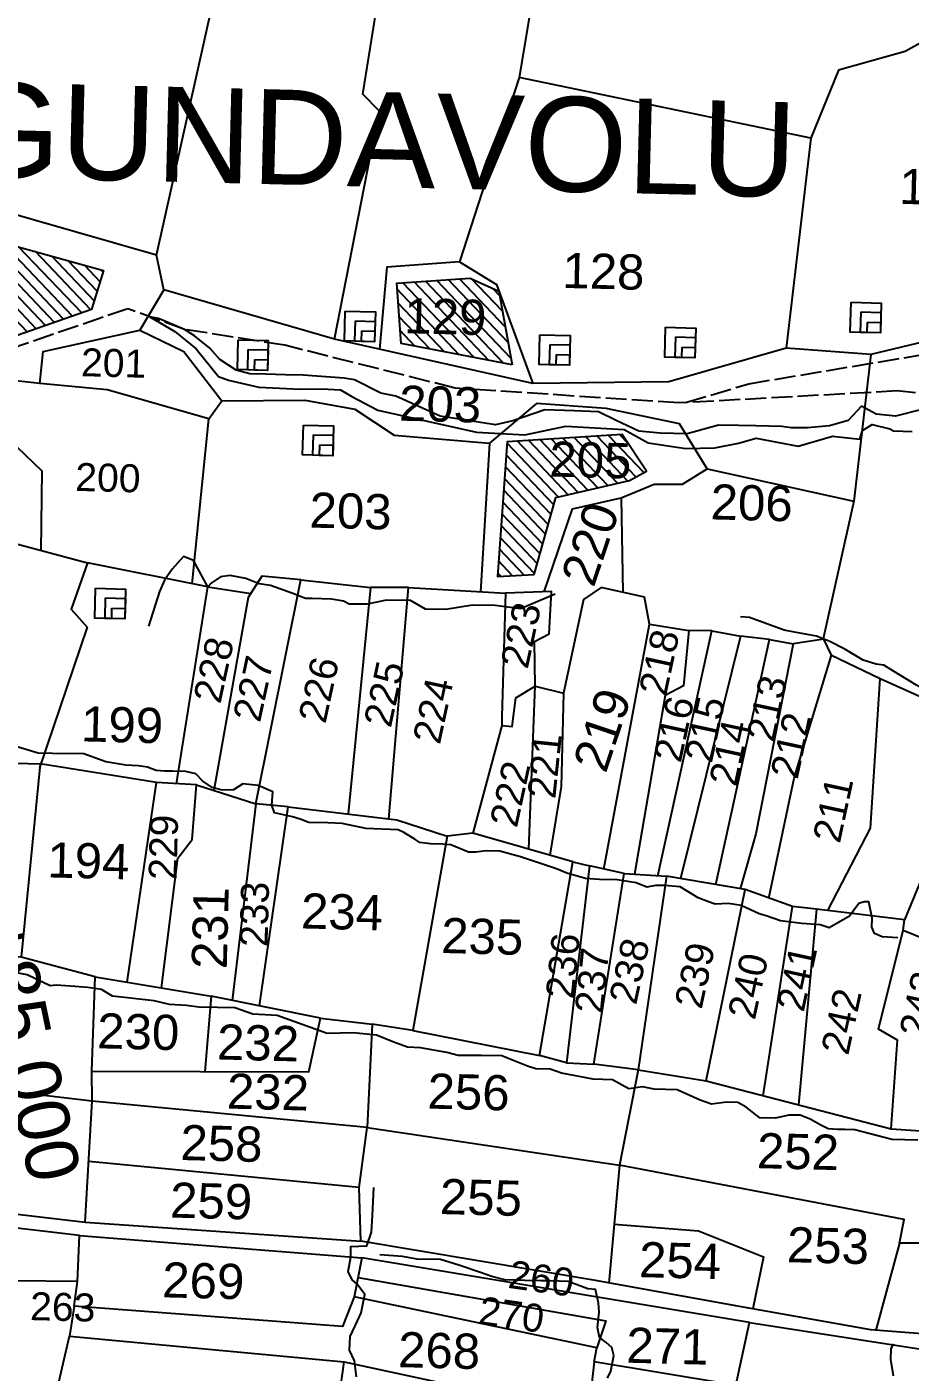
# Model space of a CAD drawing. Header units: inches. Extents: x 331956 to 347868, y 1573639 to 1584878.
# Drawn here: x 341727 to 342232, y 1578914 to 1579683 of the extents above; entities that cross this region are included whole.
import ezdxf

# ---------------------------------------------------------------- set-up
doc = ezdxf.new("R2010")
doc.units = ezdxf.units.IN
doc.header["$MEASUREMENT"] = 0
doc.linetypes.add('ACAD_ISO02W100', pattern=[15, 12, -3])
for name, color, linetype in [('BLOCK', 7, 'Continuous'), ('CARTTRACK', 30, 'ACAD_ISO02W100'), ('NALA', 4, 'Continuous'), ('SQUAREWELL', 5, 'Continuous'), ('SURVEY_BND', 7, 'Continuous'), ('VILLAGE_AREA', 1, 'Continuous')]:
    doc.layers.add(name, color=color, linetype=linetype)
doc.styles.get("Standard").update_dxf_attribs({"font": 'arial.ttf'})

msp = doc.modelspace()

# ---------------------------------------------------------------- hatches: boundary and pattern name
at = {"layer": 'VILLAGE_AREA'}
h = msp.add_hatch(dxfattribs=at)
h.set_pattern_fill('ANSI31', color=256, scale=39.98250926755694, angle=88.56646795467826, style=0)
h.set_pattern_definition([(133.5664679546782, (323139.7061700812, 1574851.301878925), (-3.621292498373627, -3.444471222954035), [])])
h.paths.add_polyline_path([(341637.4554570296, 1579580.454523995), (341590.7624061638, 1579582.071861835), (341577.70546083, 1579563.098190152), (341559.8657568432, 1579568.481936198), (341558.6309177309, 1579537.093541231), (341678.164765318, 1579501.336359105), (341686.5512961068, 1579513.245359707), (341698.216151848, 1579512.504585599), (341706.0189617288, 1579501.088146402), (341764.039967158, 1579521.180831521), (341770.8883392276, 1579543.451816578)])
h.paths.add_polyline_path([(341656.5303674139, 1579498.735818205), (341566.2428955605, 1579518.051468857), (341562.7289263408, 1579485.373567719), (341634.447092974, 1579442.284866996), (341666.8032735605, 1579442.372852002), (341668.049388183, 1579474.209825003), (341651.9947523759, 1579479.100058897)])
h.paths.add_polyline_path([(341558.0191878699, 1579479.078262246), (341524.2035208826, 1579474.538335589), (341526.5503214151, 1579370.795905453), (341533.3651119138, 1579373.767308156), (341566.8551473427, 1579383.252689863), (341563.8124661693, 1579441.230120916), (341581.3713956788, 1579460.539990307)])
h.paths.add_polyline_path([(341554.7856143493, 1579403.684183446), (341554.3587348881, 1579386.626115049), (341546.8642313584, 1579386.813665571), (341543.0556014644, 1579386.908976824), (341537.1582733385, 1579387.05655791), (341537.5851527997, 1579404.114626307)], flags=16)
h.paths.add_polyline_path([(341621.1433210781, 1579431.771930821), (341613.4864417904, 1579449.019744599), (341586.2609623903, 1579456.43377217), (341574.9780039295, 1579418.56412428), (341576.1456744974, 1579393.399453996), (341608.8947888057, 1579391.23336334)])
h.paths.add_polyline_path([(341636.8049733838, 1579429.135773834), (341618.3254661654, 1579390.997359921), (341652.5228914116, 1579392.834649899)])
h.paths.add_polyline_path([(341644.9630906871, 1579381.599302837), (341573.4559936276, 1579373.891090555), (341527.6614117092, 1579355.091938275), (341509.4323712188, 1579323.255972441), (341545.1701799856, 1579294.818343029), (341547.894306956, 1579277.021140165), (341572.6169930425, 1579264.372043095), (341585.7306017622, 1579269.109308786), (341619.6390236221, 1579281.55751172)])
h.paths.add_polyline_path([(341996.7315740379, 1579531.743244861), (341980.4049121493, 1579539.085014013), (341938.3590536201, 1579536.224098602), (341940.8550767692, 1579501.78208644), (342004.3504185522, 1579489.571803576)])
h.paths.add_polyline_path([(342029.2808793407, 1579413.7290969), (342071.328390914, 1579423.533005789), (342081.2153476593, 1579428.852836398), (342067.3001003743, 1579449.774792149), (342001.5407850652, 1579445.556917979), (341995.9010110536, 1579368.630366959), (342017.0336663742, 1579369.775918541)])
h.paths.add_polyline_path([(341584.5029970058, 1579478.732246595), (341628.0290829848, 1579477.643002978), (341628.6383209404, 1579501.988101915), (341585.1122349614, 1579503.077345533)], flags=24)
h.paths.add_polyline_path([(341512.5034257388, 1579407.398251588), (341750.9833810615, 1579401.430272538), (341751.9043775022, 1579438.233215072), (341513.4244221795, 1579444.201194122)], flags=9)
h.paths.add_polyline_path([(341509.7090953661, 1579309.604999056), (341575.7820627473, 1579307.951518013), (341576.4094739942, 1579333.022820186), (341510.3365066129, 1579334.676301228)], flags=25)
h.paths.add_polyline_path([(341937.2675224115, 1579502.282723306), (341992.0376545978, 1579500.912096575), (341992.8060472434, 1579531.617003926), (341938.0359150572, 1579532.987630656)], flags=9)
h.paths.add_polyline_path([(342020.163317816, 1579420.460299389), (342074.9044557554, 1579419.090398242), (342075.6706716514, 1579449.708322852), (342020.9295337119, 1579451.078224)], flags=9)

# ---------------------------------------------------------------- linework, layer by layer
at = {"layer": 'CARTTRACK'}
for points in [[(342103.4972483778, 1579467.990106334), (342139.6654796208, 1579478.790339949), (342298.3751655593, 1579505.39686075), (342400.1113929156, 1579557.649932245), (342468.0692213082, 1579594.380265672), (342562.1209435069, 1579642.99035213), (342659.7044640997, 1579677.986771767), (342712.7651653087, 1579709.723182463), (342786.6534245155, 1579763.191892945), (342857.0693463526, 1579802.200719514), (342956.94191077, 1579900.341324499), (343058.2557714063, 1579987.230992581), (343101.992214132, 1580005.211608767), (343186.4274618863, 1580021.537912405), (343348.0615253666, 1580044.834049946), (343623.3631740217, 1580072.485798538)], [(343768.9442196694, 1578972.019322235), (343572.4815572758, 1578984.121970586), (343286.6182784388, 1579050.491283814), (343012.9799083376, 1579122.830824597), (342812.9940408251, 1579185.866756936), (342727.9362333873, 1579205.309451335), (342528.8538404105, 1579280.758046462), (342453.0778383255, 1579308.709183431), (342428.7867868465, 1579333.003301812), (342402.1110730237, 1579356.764940725), (342372.5469335886, 1579430.932088244), (342339.2614585445, 1579461.97832936), (342224.4431123392, 1579474.64053803), (342099.7317050019, 1579467.783050977), (341971.7672451937, 1579476.310928329), (341874.4781488416, 1579500.720635432), (341817.1545187266, 1579509.82850562), (341784.7123951055, 1579521.658529571), (341687.033953045, 1579488.121802384), (341674.0248942911, 1579491.718364034), (341680.3774898226, 1579430.540109691), (341649.5091448516, 1579356.07930813), (341628.2249373734, 1579293.712958639)]]:
    msp.add_lwpolyline(points, dxfattribs=at)
at = {"layer": 'NALA'}
for points in [[(342238.5521318342, 1579463.98312566), (342223.4193602179, 1579460.189441904), (342212.3081554403, 1579461.301951429), (342204.0704462319, 1579465.958633508), (342196.3475387699, 1579457.807199131), (342185.7680645275, 1579454.723086466), (342173.209759407, 1579453.646543398), (342164.0188215614, 1579453.598397058), (342158.4667793642, 1579454.293637857), (342143.716678938, 1579454.662760244), (342133.9762167785, 1579454.906516051), (342122.2874981787, 1579455.199027125), (342104.3370492182, 1579450.085104661), (342089.0304681032, 1579450.468153019), (342076.805973931, 1579451.608522696), (342063.8718962963, 1579457.773547363), (342053.693051031, 1579462.756956778), (342040.0631963742, 1579463.376195189), (342023.0866811675, 1579463.801033776), (342004.8300827501, 1579457.582107375), (341994.7486892588, 1579455.330978366), (341963.2283825501, 1579460.27691697), (341937.8960012445, 1579471.759043428), (341929.3032823375, 1579473.364828171), (341914.177571797, 1579480.975449916), (341908.3541652347, 1579481.9556962), (341885.004553535, 1579483.65262305), (341874.7074466783, 1579483.910308934), (341863.5753727757, 1579484.188889931), (341854.391391305, 1579484.418719767), (341846.6477178106, 1579486.559621916), (341837.3315010826, 1579492.634045025), (341831.6470612282, 1579499.173947474), (341822.9083599307, 1579506.068433306), (341817.1545187266, 1579509.82850562), (341802.2723470515, 1579516.042217176), (341797.2837419182, 1579517.001508178), (341811.5537802962, 1579508.577848916), (341823.8407787506, 1579498.812999768), (341836.5313768276, 1579482.918551861), (341842.32695789, 1579480.826400874), (341859.4913609623, 1579476.780842692), (341883.4113661008, 1579475.625942222), (341895.6706421478, 1579475.875453424), (341906.2391149782, 1579475.332826327), (341912.8279232282, 1579471.551858899), (341927.668355045, 1579463.670226016), (341984.0154630428, 1579451.119719029), (342011.5465367215, 1579449.596236722), (342035.0629422375, 1579454.570935011), (342068.4313368369, 1579452.623223044), (342082.1655996427, 1579445.047422384), (342103.5252150439, 1579441.731329473), (342120.2442770269, 1579442.147384452), (342133.6792874431, 1579444.870889461), (342143.7745952928, 1579447.678035093), (342167.8896070719, 1579443.180322827), (342187.4409033368, 1579448.810034299), (342202.9910233172, 1579447.030075751), (342204.5076890182, 1579451.998954374), (342210.1642440652, 1579455.473480652), (342220.1273759651, 1579452.998886129), (342222.3259652457, 1579451.831265226), (342232.9015584595, 1579451.5666102)], [(342028.9949519365, 1579358.564537911), (342009.2180674949, 1579350.248684722), (341994.6260335401, 1579352.015728792), (341981.6017940888, 1579352.341661376), (341966.4988984981, 1579349.715589685), (341954.8774233649, 1579350.006417986), (341946.1811910021, 1579355.030478349), (341932.5510159807, 1579355.17130633), (341921.4983218574, 1579352.844414413), (341911.2742744354, 1579352.900003792), (341907.9080515475, 1579354.586389271), (341901.1205112817, 1579355.757588918), (341890.1001271371, 1579356.033374871), (341886.2929988645, 1579356.128648546), (341878.9444347216, 1579358.915969041), (341866.2257939923, 1579363.43988592), (341859.8340818013, 1579364.400911752), (341852.094699782, 1579367.59861318), (341843.1130670656, 1579369.225256532), (341837.6830497996, 1579368.56007038), (341832.3781580077, 1579364.88773015), (341830.519790552, 1579362.731285881), (341823.4265004897, 1579375.725895655), (341821.878740346, 1579377.967578527), (341816.5188433398, 1579380.104392227), (341810.1218708833, 1579372.854618346), (341805.7539590834, 1579366.555343691), (341802.7834766032, 1579360.020894385), (341796.4768082325, 1579340.352233049)], [(342311.1696722522, 1579258.793586677), (342302.7143100562, 1579266.111101912), (342292.6148739833, 1579278.799183508), (342286.8954530855, 1579283.764183866), (342275.323325537, 1579288.36809678), (342267.5598007288, 1579292.876634809), (342257.314385328, 1579299.73139439), (342253.30250779, 1579301.862063733), (342239.3881277387, 1579304.240543957), (342235.3825969881, 1579306.624830408), (342222.3695047435, 1579314.563955057), (342216.8658866015, 1579318.000835004), (342212.3081565529, 1579318.622444419), (342204.9954448438, 1579320.835717389), (342194.3951682068, 1579327.058807899), (342185.8699897407, 1579331.586470681), (342178.322433305, 1579334.566948467), (342165.6774786976, 1579336.913661222), (342159.8628527715, 1579338.074276424), (342139.9686559378, 1579345.170497495), (342134.8966449157, 1579345.551200894)], [(342224.8632581786, 1579162.287050806), (342215.9006080204, 1579162.763895813), (342211.5236376427, 1579164.640986301), (342209.9729926091, 1579168.341277723), (342210.102456779, 1579173.514655374), (342208.188595103, 1579182.905633206), (342205.5325994208, 1579182.845790542), (342202.4724857298, 1579181.786102193), (342199.2038218195, 1579177.448880956), (342197.2364059724, 1579174.594162664), (342185.5672196116, 1579167.94201097), (342180.3027583333, 1579169.715066138), (342169.8273353326, 1579170.356013248), (342157.7351197628, 1579172.047443796), (342149.4609025642, 1579174.779660883), (342145.5760118265, 1579175.951473099), (342135.3299297038, 1579180.746651199), (342127.9753655148, 1579181.923615765), (342120.2980450534, 1579181.548379077), (342116.6367256279, 1579182.77472831), (342110.7330863237, 1579185.19185189), (342100.3806103785, 1579191.408098048), (342091.4508243155, 1579192.057120444), (342086.3421249418, 1579192.184966034), (342081.3467500804, 1579191.175251236), (342075.1629243018, 1579193.741259215), (342064.4096536202, 1579195.286893466), (342054.3339581781, 1579195.539038512), (342046.2555383981, 1579196.16669109), (342035.6796085216, 1579199.126292917), (342029.7796813791, 1579201.685196311), (342016.5393778357, 1579205.988007126), (342009.2167373763, 1579208.440641318), (341997.2615824491, 1579211.759534962), (341989.456420062, 1579211.954859745), (341983.6132254625, 1579211.108234411), (341979.3558939801, 1579211.214774455), (341969.2341072382, 1579215.297671439), (341964.6999718181, 1579215.694819632), (341957.7463413309, 1579215.868834764), (341951.5199473627, 1579216.733821363), (341948.7278957785, 1579218.647587718), (341942.4305814792, 1579222.35116019), (341939.201957085, 1579223.850297993), (341920.7641088436, 1579224.737260369), (341907.2010506364, 1579227.487934202), (341898.9772169976, 1579227.977417374), (341888.1883088161, 1579228.105537913), (341883.2675914908, 1579230.072574289), (341878.7582867104, 1579231.461952818), (341868.586838689, 1579233.56038913), (341866.9939059168, 1579237.997277423), (341867.5456437715, 1579245.741965174), (341859.1124050242, 1579249.21530821), (341850.4736106872, 1579250.140665312), (341845.1341970671, 1579246.728302842), (341838.7411067537, 1579246.604673618), (341832.9582146769, 1579248.167732164), (341827.5087201156, 1579251.708215172), (341823.4962922762, 1579255.921970405), (341817.848172815, 1579257.197975147), (341810.1848777417, 1579257.38974969), (341805.7856789455, 1579257.499839975), (341800.825941584, 1579257.907638889), (341795.9015137052, 1579259.732959724), (341790.8103862645, 1579260.569536192), (341783.5765676945, 1579260.892371451), (341772.1242752785, 1579262.881052593), (341759.6005670109, 1579267.449611665), (341741.7380847161, 1579267.490297174), (341733.5071563791, 1579267.696276783), (341721.3879299666, 1579271.403670339)], [(342236.2222181018, 1579046.665487661), (342221.3486193088, 1579047.037700604), (342200.1937034059, 1579052.59869748), (342194.472924477, 1579052.741860408), (342190.3541801394, 1579052.844932299), (342184.8680765216, 1579053.210916639), (342180.7949258429, 1579055.142465287), (342174.7023623681, 1579058.725602082), (342169.0332246225, 1579060.925784608), (342162.3915590058, 1579060.863298617), (342154.79452404, 1579059.223797253), (342145.8703319625, 1579059.44712584), (342138.0101863079, 1579065.590196793), (342133.2678203744, 1579068.224639452), (342126.8606660602, 1579068.384978977), (342118.3597389202, 1579067.225485942), (342111.7752715941, 1579069.448638971), (342098.6463751019, 1579075.494866636), (342085.6032746783, 1579075.821271218), (342078.7671359191, 1579077.135881318), (342070.952748173, 1579075.959207581), (342061.6968081013, 1579081.222367368), (342050.7131618507, 1579081.497233953), (342032.5314279221, 1579085.024491276), (342026.1757523912, 1579087.241918774), (342017.9380997075, 1579087.44806666), (342013.1669706203, 1579088.939693913), (342004.5516482664, 1579092.357204451), (341998.4306480464, 1579094.79745336), (341986.760462402, 1579095.089500645), (341980.805336179, 1579095.009833953), (341973.4771295601, 1579094.964464391), (341967.1100150143, 1579096.724789794), (341952.0648227168, 1579099.388367289), (341944.5192649259, 1579099.805889626), (341936.121293744, 1579102.760508265), (341926.8310366279, 1579106.652361766), (341913.5820240471, 1579107.898760342), (341898.691101115, 1579107.585259974), (341870.0124330913, 1579117.910802447), (341856.0654404935, 1579118.717215357), (341845.8484115654, 1579122.174808724), (341836.0088882989, 1579122.421043543), (341825.2540338434, 1579122.690184595), (341818.177662666, 1579123.553353859), (341808.5783718178, 1579124.251029514), (341799.6999374077, 1579126.302830753), (341775.9534613119, 1579128.95546436), (341769.6379895579, 1579132.772873631), (341761.8807984939, 1579133.881774643), (341754.3409618188, 1579134.5279123), (341743.8263381732, 1579135.248429916), (341740.3825302062, 1579134.877223115), (341727.2593532214, 1579141.152001827), (341715.8638826564, 1579143.266856401)], [(341915.327280899, 1578911.369934706), (341914.3219628432, 1578920.670069547), (341911.3782490391, 1578926.720911962), (341911.7802863194, 1578934.543047761), (341915.9252550919, 1578943.508175684), (341918.1007375921, 1578947.988194267), (341920.2217554247, 1578958.528492388), (341915.8292858502, 1578964.409533741), (341913.0041012589, 1578966.95355274), (341910.6427802607, 1578971.547040863), (341912.0864126186, 1578979.755351861), (341912.1819460537, 1578985.959924367), (341921.2914806683, 1578986.388263558), (341923.9619188937, 1578994.153632451), (341924.611516845, 1579003.61847349), (341925.2197410797, 1579019.679823139)], [(342058.8046313199, 1578910.683163167), (342060.7556778804, 1578914.739642974), (342062.4190891054, 1578923.729699613), (342061.2998313338, 1578928.273518784), (342058.0806580964, 1578931.02252059), (342054.2504391385, 1578933.992098401), (342053.1568499885, 1578939.561633592), (342053.9937728234, 1578948.367088628), (342053.7164039715, 1578953.710913306), (342052.0579706897, 1578961.347236212), (342047.6939506395, 1578961.741670748), (342036.2907229529, 1578965.927057747), (342026.0272876134, 1578966.389185536), (342020.6825302886, 1578966.317653957), (342011.6461564276, 1578966.543789901), (342000.1453915176, 1578966.831597419), (341992.7982575588, 1578968.862892228), (341986.2776103817, 1578971.078724368), (341973.8475257565, 1578975.289808539), (341963.4454879953, 1578978.423846616), (341950.0963477941, 1578978.757909866), (341941.7067907504, 1578980.199437777), (341928.7838922593, 1578981.138623599)], [(342222.3635273103, 1578912.026077935), (342220.7749662856, 1578921.3462107), (342220.9296985828, 1578927.529300657), (342222.277022636, 1578930.407061319)]]:
    msp.add_lwpolyline(points, dxfattribs=at)
at = {"layer": 'SQUAREWELL'}
for points in [[(341908.9872221968, 1579520.254152774), (341926.1876837465, 1579519.823709914), (341925.7608042852, 1579502.765641516), (341908.5603427356, 1579503.196084377)], [(342198.0277788146, 1579525.327526961), (342215.2282403642, 1579524.897084101), (342214.801360903, 1579507.839015703), (342197.6008993534, 1579508.269458564)], [(342203.7899793129, 1579519.780256917), (342215.0931127367, 1579519.497395142), (342214.801360903, 1579507.839015703), (342203.4982274793, 1579508.121877478)], [(341914.7494226951, 1579514.70688273), (341926.0525561189, 1579514.424020955), (341925.7608042852, 1579502.765641516), (341914.4576708615, 1579503.048503291)], [(342092.0798795024, 1579511.040737806), (342109.280341052, 1579510.610294945), (342108.8534615908, 1579493.552226548), (342091.6530000412, 1579493.982669409)], [(342207.4573397695, 1579514.039830487), (342214.9518432993, 1579513.852279965), (342214.801360903, 1579507.839015703), (342207.3068573733, 1579508.026566225)], [(341847.8041457436, 1579503.897926118), (341865.0046072933, 1579503.467483258), (341864.5777278321, 1579486.40941486), (341847.3772662824, 1579486.839857721)], [(341918.4167831517, 1579508.966456299), (341925.9112866815, 1579508.778905777), (341925.7608042852, 1579502.765641516), (341918.2663007555, 1579502.953192038)], [(342020.2686542075, 1579506.792524273), (342037.4691157572, 1579506.362081412), (342037.042236296, 1579489.304013015), (342019.8417747464, 1579489.734455876)], [(342097.8420800007, 1579505.493467762), (342109.1452134245, 1579505.210605987), (342108.8534615908, 1579493.552226548), (342097.5503281671, 1579493.835088323)], [(341853.566346242, 1579498.350656074), (341864.8694796657, 1579498.067794299), (341864.5777278321, 1579486.40941486), (341853.2745944083, 1579486.692276635)], [(342026.0308547059, 1579501.24525423), (342037.3339881296, 1579500.962392455), (342037.042236296, 1579489.304013015), (342025.7391028723, 1579489.58687479)], [(342029.6982151625, 1579495.504827798), (342037.1927186922, 1579495.317277277), (342037.042236296, 1579489.304013015), (342029.5477327663, 1579489.491563537)], [(342101.5094404573, 1579499.753041331), (342109.0039439871, 1579499.565490809), (342108.8534615908, 1579493.552226548), (342101.3589580611, 1579493.73977707)], [(341857.2337066986, 1579492.610229643), (341864.7282102283, 1579492.422679122), (341864.5777278321, 1579486.40941486), (341857.0832243023, 1579486.596965382)], [(341885.0550482047, 1579455.175605635), (341902.2555097543, 1579454.745162774), (341901.8286302931, 1579437.687094377), (341884.6281687435, 1579438.117537238)], [(341890.817248703, 1579449.628335591), (341902.1203821268, 1579449.345473816), (341901.8286302931, 1579437.687094377), (341890.5254968694, 1579437.969956152)], [(341894.4846091596, 1579443.88790916), (341901.9791126894, 1579443.700358639), (341901.8286302931, 1579437.687094377), (341894.3341267634, 1579437.874644899)], [(341766.2345484908, 1579361.933341018), (341783.4350100404, 1579361.502898158), (341783.0081305793, 1579344.44482976), (341765.8076690296, 1579344.875272621)], [(341771.9967489891, 1579356.386070975), (341783.2998824129, 1579356.103209199), (341783.0081305793, 1579344.44482976), (341771.7049971555, 1579344.727691535)], [(341775.6641094458, 1579350.645644543), (341783.1586129755, 1579350.458094022), (341783.0081305793, 1579344.44482976), (341775.5136270495, 1579344.632380282)]]:
    msp.add_lwpolyline(points, close=True, dxfattribs=at)
at = {"layer": 'SURVEY_BND'}
for points in [[(341801.1655840455, 1579552.186733878), (341851.9540848844, 1579780.081212359), (341937.8009451236, 1579761.710842996)], [(341902.8313858406, 1579504.293545854), (341928.4035744831, 1579634.72382483), (341918.9909795069, 1579644.255183717), (341937.8009451236, 1579761.710842996), (342023.1513588568, 1579742.704786811), (342008.3145664479, 1579653.802829806)], [(342293.7621789371, 1579515.754277885), (342314.7521822296, 1579522.401609897), (342337.1523427958, 1579686.61211103), (342251.7760974335, 1579704.585937425), (342246.4501866279, 1579678.196665572), (342228.9771227105, 1579668.649538195), (342190.7929549963, 1579657.899286426), (342174.9993209554, 1579619.045577981), (342160.9284679971, 1579499.186478179)], [(342174.9993209554, 1579619.045577981), (342008.3145664479, 1579653.802829806), (341974.2844118266, 1579548.447475764), (341995.3313858274, 1579535.526376008), (342016.2534981816, 1579478.997479157)], [(341805.3757376433, 1579532.417998624), (341801.1655840455, 1579552.186733878), (341660.0727982954, 1579592.51674987), (341621.588660385, 1579586.909359925), (341621.588660385, 1579586.909359925), (341587.476989552, 1579590.82960361), (341572.1909308034, 1579575.879155778), (341549.3086070974, 1579577.977268212), (341543.2556342238, 1579571.214618451), (341496.2668543154, 1579584.083739385)], [(341974.2844118266, 1579548.447475764), (341932.7139688393, 1579545.28889164), (341928.455631241, 1579498.578675911)], [(342209.2803811179, 1579495.49181826), (342160.9284679971, 1579499.186478179), (342093.971977894, 1579479.814459095), (342016.2534981816, 1579478.997479157), (341902.8313858406, 1579504.293545854), (341805.3757376433, 1579532.417998624), (341791.5246655145, 1579509.288502045), (341816.7718674772, 1579497.270748093), (341838.4653665627, 1579468.92510051)], [(342388.6834127053, 1579180.832912554), (342315.0152351728, 1579424.546176529), (342293.7621789371, 1579515.754277885), (342209.2803811179, 1579495.49181826), (342199.5431559317, 1579411.784873208)], [(341830.9637733559, 1579458.809520118), (341772.8105825788, 1579475.361150961), (341734.4369364248, 1579478.926131882), (341736.4130916751, 1579497.109362403), (341791.5246655145, 1579509.288502045)], [(341734.4369364248, 1579478.926131882), (341719.0505542692, 1579480.613506259), (341716.4772702032, 1579447.251315635), (341735.5772646109, 1579428.974775541), (341735.0576624621, 1579383.507419747)], [(341821.4947247033, 1579364.523469212), (341830.9637733559, 1579458.809520118), (341838.4653665627, 1579468.92510051), (341885.8711563293, 1579469.409573239), (341914.4567651065, 1579464.23871991), (341936.9477893912, 1579449.474037125), (341991.4721842992, 1579444.767928011), (341986.3074527591, 1579359.988897096)], [(342022.6388499327, 1579359.995109797), (342038.8563942597, 1579407.228732806), (342066.6389167816, 1579413.567002187), (342085.5148617381, 1579421.448661373), (342101.6812986838, 1579421.322566015), (342115.8417658179, 1579430.157623747), (342100.0373807534, 1579455.893713603), (342058.0807302293, 1579464.65679658), (342018.2606841978, 1579467.576982858), (341991.4721842992, 1579444.767928011)], [(342115.8417658179, 1579430.157623747), (342199.5431559317, 1579411.784873208), (342182.0962115229, 1579333.076709574)], [(342066.6389167816, 1579413.567002187), (342067.6185792498, 1579359.611839717)], [(341655.1340834825, 1579325.813533493), (341685.9404542414, 1579396.621506074), (341761.6505582045, 1579376.407229343)], [(341830.519790552, 1579362.731285881), (341761.6505582045, 1579376.407229343), (341752.3729723306, 1579349.940544683), (341761.3967753322, 1579339.785396843), (341734.3117179018, 1579259.308091616)], [(341883.637498164, 1579366.685521491), (341861.3696673593, 1579368.84049936), (341853.5545864122, 1579356.679582383), (341833.8875946755, 1579246.414232728)], [(341857.8857047592, 1579238.74577266), (341883.637498164, 1579366.685521491), (341923.3168257018, 1579362.455498967)], [(341812.4577148673, 1579250.249349832), (341830.519790552, 1579362.731285881), (341855.0115335081, 1579358.946713433)], [(341945.1061933133, 1579362.429018405), (341923.3168257018, 1579362.455498967), (341910.59193787, 1579233.009323586)], [(341933.8606085106, 1579230.232597352), (341945.1061933133, 1579362.429018405), (342000.4741279614, 1579359.149883762)], [(342017.4737705847, 1579306.093162515), (342017.1375358113, 1579331.556235054), (342025.5906551069, 1579335.833589948), (342026.868791153, 1579360.156413713), (342000.4741279614, 1579359.149883762), (341998.4511933467, 1579288.765333266), (341998.4415618895, 1579283.633283872), (342004.4496600547, 1579282.951911275), (342006.4552470318, 1579299.363403365), (342017.4737705847, 1579306.093162515)], [(342082.8928508725, 1579341.434278931), (342080.0697192569, 1579356.89547483), (342055.1674392427, 1579362.328204605), (342045.0461230574, 1579355.52748581), (342033.7540932496, 1579301.943155862), (342032.4229510386, 1579248.750821848), (342025.971382774, 1579209.422970571)], [(342056.7342857653, 1579201.520166694), (342082.8928508725, 1579341.434278931), (342105.3007458993, 1579337.891834712)], [(342118.4907714435, 1579337.561753318), (342105.3007458993, 1579337.891834712), (342102.211216611, 1579306.157522947), (342091.7452405104, 1579300.687610027), (342074.2353840069, 1579198.58803007)], [(342087.7009988897, 1579197.744610718), (342118.4907714435, 1579337.561753318), (342134.8887743135, 1579334.638946094)], [(342151.4419958103, 1579332.655963816), (342134.8887743135, 1579334.638946094), (342100.641233444, 1579196.071953978)], [(342120.7270744324, 1579192.649888062), (342151.4419958103, 1579332.655963816), (342164.8998872026, 1579330.101932622)], [(342186.7811586974, 1579323.811693819), (342182.4175118368, 1579332.949830305), (342164.8998872026, 1579330.101932622), (342143.6495741563, 1579221.721732739), (342134.6635676858, 1579190.275499129)], [(342151.048021598, 1579184.932304715), (342165.4687196134, 1579253.438283268), (342186.7811586974, 1579323.811693819), (342214.6896231616, 1579310.355951157)], [(342013.9367057078, 1579212.864627153), (342017.4737705847, 1579306.093162515), (342033.7540932496, 1579301.943155862)], [(342184.7852668138, 1579177.796496627), (342209.1032772767, 1579224.82003895), (342214.6896231616, 1579310.355951157), (342274.063451748, 1579283.787566276), (342315.2124474234, 1579239.864537046), (342289.2029564497, 1579203.971178692), (342246.3409208453, 1579215.304852138), (342228.5899471678, 1579172.514903516)], [(341998.4415618895, 1579283.633283872), (341981.8470389626, 1579222.041575747)], [(341659.2283089677, 1579263.74142944), (341734.5472262144, 1579261.700837999), (341723.6713241958, 1579151.202508059)], [(341784.3244300539, 1579136.858234024), (341801.0120876259, 1579250.894055613), (341734.5472262144, 1579261.700837999)], [(341803.8696529059, 1579133.609321729), (341813.3272442367, 1579207.754024542), (341821.5679842258, 1579218.461007147), (341823.9033421086, 1579249.60464405), (341801.0120876259, 1579250.894055613)], [(341823.9033421086, 1579249.60464405), (341857.8857047592, 1579238.74577266), (341844.3053255997, 1579126.477591982)], [(341859.9398903978, 1579123.340957265), (341876.2765205519, 1579237.104294071), (341857.8857047592, 1579238.74577266)], [(341876.2765205519, 1579237.104294071), (341938.4214295215, 1579229.68833973), (341967.1250268857, 1579220.358960771), (341947.6694417871, 1579109.295634986), (341924.2663563396, 1579112.85906042)], [(341947.6694417871, 1579109.295634986), (342019.9223185647, 1579094.988262205), (342038.9899448611, 1579205.699944216), (341981.8470389626, 1579222.041575747), (341967.1250268857, 1579220.358960771)], [(342038.9899448611, 1579205.699944216), (342048.6479997789, 1579203.307977011), (342035.3793581025, 1579090.805920295), (342019.9223185647, 1579094.988262205)], [(342035.3793581025, 1579090.805920295), (342051.1094928476, 1579090.046449943), (342068.3207674869, 1579198.958492323), (342048.6479997789, 1579203.307977011)], [(342068.3207674869, 1579198.958492323), (342092.6389265506, 1579197.435323413), (342076.3203324963, 1579086.862206607), (342051.1094928476, 1579090.046449943)], [(342076.3203324963, 1579086.862206607), (342115.1884767554, 1579080.527644797), (342137.5122736078, 1579189.79015926), (342092.6389265506, 1579197.435323413)], [(342147.7848144041, 1579072.068864758), (342164.5837695883, 1579180.07445017), (342137.5122736078, 1579189.79015926)], [(342178.2440388292, 1579178.585181863), (342164.5837695883, 1579180.07445017)], [(342227.7572578249, 1579166.607136703), (342228.5899471678, 1579172.514903516), (342178.2440388292, 1579178.585181863), (342168.0836241876, 1579066.801304676)], [(342220.9787716198, 1579053.074964554), (342224.524786307, 1579103.786854916), (342213.6905566091, 1579110.126037464), (342227.7572578249, 1579166.607136703), (342259.3417935662, 1579153.811950957)], [(341766.0002736917, 1579139.904174065), (341723.6713241958, 1579151.202508059), (341633.2451566053, 1579160.246625109), (341599.3929137056, 1579163.715626774)], [(341764.1263676895, 1579086.169378755), (341766.0002736917, 1579139.904174065), (341832.3769255612, 1579128.870689209), (341828.8007342094, 1579085.892233073)], [(341894.8964736307, 1579116.327904203), (341832.3769255612, 1579128.870689209)], [(341764.4210272399, 1579068.993136198), (341764.1263676895, 1579086.169378755), (341888.1211398584, 1579085.638030439), (341894.8964736307, 1579116.327904203), (341924.2663563396, 1579112.85906042), (341921.5153347132, 1579053.90879108)], [(341587.1523580833, 1579020.178491042), (341760.342555271, 1578999.880468672), (341764.4210272399, 1579068.993136198), (341590.5598559101, 1579089.260395722)], [(342076.3203324963, 1579086.862206607), (342065.7738498285, 1579032.415256693)], [(342115.1884767554, 1579080.527644797), (342220.9787716198, 1579053.074964554), (342269.035606778, 1579049.816228969)], [(341921.5153347132, 1579053.90879108), (341764.4210272399, 1579068.993136198)], [(341916.9892777398, 1579019.699445857), (341921.5153347132, 1579053.90879108), (342065.7738498285, 1579032.415256693)], [(342310.8175316539, 1579033.46603244), (342269.035606778, 1579049.816228969), (342253.728094815, 1578987.860377319), (342225.6658224677, 1578987.783481312), (342212.1415158714, 1578938.191229815)], [(341760.342555271, 1578999.880468672), (341917.9594502898, 1578988.995459968), (341916.9892777398, 1579019.699445857), (341762.3817912554, 1579034.436802435)], [(342225.6658224677, 1578987.783481312), (342228.3414645722, 1579001.334799287), (342065.7738498285, 1579032.415256693), (342059.5555526265, 1578965.055436665)], [(341755.9526759475, 1578965.903243473), (341757.0169736376, 1578992.142807613), (341591.1694680081, 1579011.567151573)], [(342062.6647012274, 1578998.735346679), (342110.7988532413, 1578994.851243302), (342148.0078427574, 1578980.011138484), (342141.9326699429, 1578950.253812356)], [(341757.0169736376, 1578992.142807613), (341918.5358945662, 1578979.462699514), (341914.1465188299, 1578957.075971112)], [(342337.0906266615, 1578918.705920234), (342335.6545094737, 1578926.847753295), (342297.2399472428, 1578931.417042198), (342209.4317766749, 1578938.406936279), (342137.505965466, 1578951.030750332), (342052.0771162465, 1578966.400942361), (341917.9594502898, 1578988.995459968), (341917.9594502898, 1578988.995459968)], [(342132.2049953857, 1578906.586231416), (342140.0984925816, 1578942.512933641), (341918.5358945662, 1578979.462699514)], [(341754.0947511144, 1578951.759782617), (341755.9526759475, 1578965.903243473), (341611.7715108102, 1578967.403265682)], [(341916.341206698, 1578968.269335313), (342057.9591373777, 1578943.406593984), (342052.7907272956, 1578928.072148343)], [(342051.1519627823, 1578919.975349386), (342052.7907272956, 1578928.072148343), (341914.1465188299, 1578957.075971112), (341907.335974742, 1578940.305412183), (341754.0947511144, 1578951.759782617), (341751.4541190984, 1578934.639349962), (341908.2954073574, 1578920.065886449)], [(342140.0984925816, 1578942.512933641), (342297.0548564525, 1578918.157020577)], [(341639.7388011549, 1578902.58774045), (341744.1951584136, 1578903.508990492), (341751.4541190984, 1578934.639349962)], [(341906.1951725225, 1578904.896120708), (341908.2954073574, 1578920.065886449), (342047.8870860076, 1578889.934418782)], [(342227.5529067357, 1578870.690692955), (342212.7338397287, 1578870.756718406), (342214.5270114803, 1578893.299828724), (342128.1077925094, 1578907.24750151), (342051.1519627823, 1578919.975349386), (342047.3199596488, 1578884.716150295), (342043.1069859917, 1578828.319830673)]]:
    msp.add_lwpolyline(points, dxfattribs=at)
at = {"layer": 'VILLAGE_AREA'}
for points in [[(341678.164765318, 1579501.336359105), (341558.6309177309, 1579537.093541231), (341559.8657568432, 1579568.481936198), (341577.70546083, 1579563.098190152), (341590.7624061638, 1579582.071861835), (341637.4554570296, 1579580.454523995), (341770.8883392276, 1579543.451816578), (341764.039967158, 1579521.180831521), (341706.0189617288, 1579501.088146402), (341698.216151848, 1579512.504585599), (341686.5512961068, 1579513.245359707), (341678.164765318, 1579501.336359105)], [(342004.3504185522, 1579489.571803576), (341940.8550767692, 1579501.78208644), (341938.3590536201, 1579536.224098602), (341980.4049121493, 1579539.085014013), (341996.7315740379, 1579531.743244861), (342004.3504185522, 1579489.571803576)], [(342017.0336663742, 1579369.775918541), (342029.2808793407, 1579413.7290969), (342071.328390914, 1579423.533005789), (342081.2153476593, 1579428.852836398), (342067.3001003743, 1579449.774792149), (342001.5407850652, 1579445.556917979), (341995.9010110536, 1579368.630366959), (342017.0336663742, 1579369.775918541)]]:
    msp.add_lwpolyline(points, dxfattribs=at)

# ---------------------------------------------------------------- texts
at = {"layer": 'BLOCK', "color": 1}
msp.add_text('F.R.L +85.000', height=29.99999999999999, rotation=281.808677154726, dxfattribs=at).set_placement((341674.3335430733, 1579281.898720315))
at = {"layer": 'SURVEY_BND', "color": 1}
msp.add_text('GUNDAVOLU', height=54.21012510045492, rotation=358.5664679524028, dxfattribs=at).set_placement((341686.8043561688, 1579597.257895653))
at = {"layer": 'SURVEY_BND'}
for s, height, rotation, p in [('104', 20.11380537211512, 358.5664679546261, (342225.3730203703, 1579581.562744725)), ('128', 20.11380537211512, 358.5664679546261, (342032.8585055901, 1579533.544748998)), ('129', 20.11380537211512, 358.5664679546261, (341942.5232305762, 1579507.678061878)), ('201', 15.99300370702278, 358.5664679546261, (341757.8001877673, 1579483.106058717)), ('203', 20.11380537211512, 358.5664679546261, (341939.5450183177, 1579457.707031166)), ('205', 20.11380537211512, 358.5664679546261, (342025.4027148992, 1579425.783515137)), ('200', 15.99300370702278, 358.5664679546261, (341754.5184493101, 1579417.582605144)), ('206', 20.11380537211512, 358.5664679546261, (342117.5822159536, 1579401.305501005)), ('203', 20.11380537211512, 358.5664679546261, (341888.3510255404, 1579396.627828097)), ('220', 20.11380537211512, 71.44532811085776, (342050.9629919321, 1579361.839922907)), ('223', 15.99300370702277, 77.8156364683717, (342013.184345499, 1579315.283609513)), ('218', 15.99300370702277, 77.8156364683717, (342092.2381362746, 1579299.706857997)), ('228', 15.99300370702277, 77.8156364683717, (341837.6251170149, 1579295.42925004)), ('227', 15.99300370702277, 77.8156364683717, (341860.2670984813, 1579284.724287109)), ('226', 15.99300370702277, 77.8156364683717, (341897.6606924192, 1579284.078184955)), ('225', 15.99300370702277, 77.8156364683717, (341935.0108196641, 1579281.695157298)), ('213', 15.99300370702277, 77.8156364683717, (342153.8207938451, 1579273.487766543)), ('224', 15.99300370702277, 77.8156364683717, (341963.006673674, 1579272.143791812)), ('219', 20.11380537211512, 71.44532811085776, (342057.815433915, 1579255.639968778)), ('216', 15.99300370702277, 77.8156364683717, (342100.6738189341, 1579261.651617546)), ('215', 15.99300370702277, 77.8156364683717, (342118.4121287399, 1579261.497546534)), ('199', 20.11380537211512, 358.5664679546261, (341757.777584235, 1579274.509897668)), ('212', 15.99300370702277, 77.8156364683717, (342167.4438915064, 1579252.251166672)), ('214', 15.99300370702277, 77.8156364683717, (342132.3698779069, 1579248.084029646)), ('221', 15.99300370702277, 84.14847650072409, (342028.988530154, 1579241.23204371)), ('222', 15.99300370702277, 77.8156364683717, (342007.0525938219, 1579224.565739706)), ('211', 15.99300370702277, 77.8156364683717, (342191.6073378511, 1579215.659793163)), ('229', 15.99300370702278, 88.56646795462612, (341812.5447780564, 1579195.122864145)), ('194', 20.11380537211512, 358.5664679546261, (341738.5327986349, 1579196.798256364)), ('231', 20.11380537211512, 88.56646795462612, (341841.2323320904, 1579144.204335677)), ('233', 15.99300370702278, 88.56646795462612, (341864.5435954014, 1579156.850996243)), ('234', 20.11380537211512, 358.5664679546261, (341883.485483787, 1579167.651281494)), ('235', 20.11380537211512, 358.5664679546261, (341963.6108360587, 1579153.612507697)), ('236', 15.99300370702277, 84.14847650072409, (342039.371584149, 1579126.930287894)), ('238', 15.99300370702277, 77.8156364683717, (342075.1893404794, 1579123.390203891)), ('239', 15.99300370702277, 77.8156364683717, (342112.6100505565, 1579120.925612524)), ('237', 15.99300370702277, 84.14847650072409, (342056.024680283, 1579118.512412102)), ('240', 15.99300370702277, 77.8156364683717, (342143.0549907964, 1579114.815213171)), ('241', 15.99300370702277, 77.8156364683717, (342170.9356631179, 1579119.278923437)), ('243', 15.99300370702277, 77.8156364683717, (342241.0114262588, 1579104.508724005)), ('242', 15.99300370702277, 77.8156364683717, (342196.3915323071, 1579094.622828936)), ('230', 20.11380537211512, 358.5664679546261, (341767.0203042501, 1579099.166881128)), ('232', 20.11380537211512, 358.5664679546261, (341835.5018228288, 1579092.797648195)), ('232', 20.11380537211512, 358.5664679546261, (341841.1549043661, 1579064.723332639)), ('256', 20.11380537211512, 358.5664679546261, (341955.8079803288, 1579064.723341927)), ('258', 20.11380537211512, 358.5664679546261, (341814.5733103512, 1579035.339578484)), ('252', 20.11380537211512, 358.5664679546261, (342144.0761211193, 1579030.711330411)), ('259', 20.11380537211512, 358.5664679546261, (341808.6663687078, 1579002.475864625)), ('255', 20.11380537211512, 358.5664679546261, (341962.8491263457, 1579004.485268834)), ('253', 20.11380537211512, 358.5664679546261, (342161.1929469805, 1578976.982983273)), ('254', 20.11380537211512, 358.5664679546261, (342076.6772258632, 1578968.446061804)), ('269', 20.11380537211512, 358.5664679546261, (341804.1761016292, 1578956.893659922)), ('260', 15.99300370702277, 351.9059441007601, (342001.4544909802, 1578962.388213533)), ('263', 15.99300370702278, 358.5664679546261, (341728.7009296728, 1578943.895182739)), ('270', 15.99300370702277, 351.9059441007601, (341984.4315172686, 1578941.74121982)), ('268', 20.11380537211512, 358.5664679546261, (341938.9696296533, 1578917.029405027)), ('271', 20.11380537211512, 358.5664679546261, (342069.4254924994, 1578919.563241884))]:
    msp.add_text(s, height=height, rotation=rotation, dxfattribs=at).set_placement(p)

doc.saveas('drawing.dxf')
